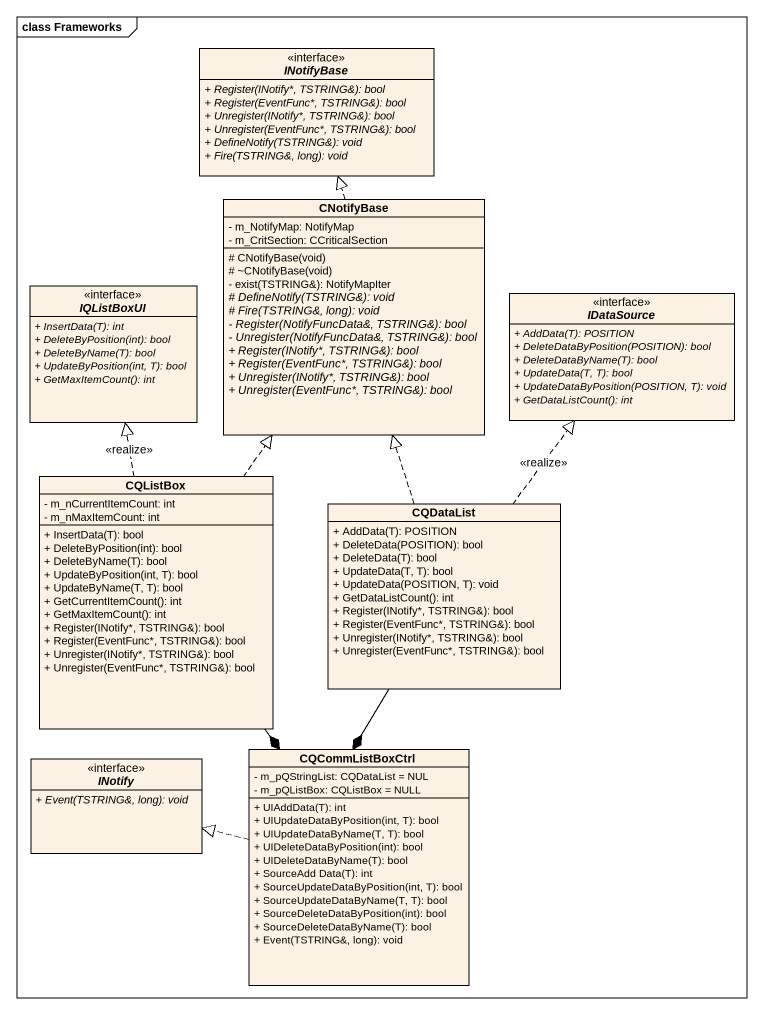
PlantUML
@startuml
mainframe class Frameworks
hide circle
hide empty members
skinparam classAttributeIconSize 0
interface INotifyBase <<interface>> {
  {abstract} + Register(INotify*, TSTRING&): bool
  {abstract} + Register(EventFunc*, TSTRING&): bool
  {abstract} + Unregister(INotify*, TSTRING&): bool
  {abstract} + Unregister(EventFunc*, TSTRING&): bool
  {abstract} + DefineNotify(TSTRING&): void
  {abstract} + Fire(TSTRING&, long): void
}
class CNotifyBase {
  - m_NotifyMap: NotifyMap
  - m_CritSection: CCriticalSection
  # CNotifyBase(void)
  # ~CNotifyBase(void)
  - exist(TSTRING&): NotifyMapIter
  {abstract} # DefineNotify(TSTRING&): void
  {abstract} # Fire(TSTRING&, long): void
  {abstract} - Register(NotifyFuncData&, TSTRING&): bool
  {abstract} - Unregister(NotifyFuncData&, TSTRING&): bool
  {abstract} + Register(INotify*, TSTRING&): bool
  {abstract} + Register(EventFunc*, TSTRING&): bool
  {abstract} + Unregister(INotify*, TSTRING&): bool
  {abstract} + Unregister(EventFunc*, TSTRING&): bool
}
interface IQListBoxUI <<interface>> {
  {abstract} + InsertData(T): int
  {abstract} + DeleteByPosition(int): bool
  {abstract} + DeleteByName(T): bool
  {abstract} + UpdateByPosition(int, T): bool
  {abstract} + GetMaxItemCount(): int
}
interface IDataSource <<interface>> {
  {abstract} + AddData(T): POSITION
  {abstract} + DeleteDataByPosition(POSITION): bool
  {abstract} + DeleteDataByName(T): bool
  {abstract} + UpdateData(T, T): bool
  {abstract} + UpdateDataByPosition(POSITION, T): void
  {abstract} + GetDataListCount(): int
}
class CQListBox {
  - m_nCurrentItemCount: int
  - m_nMaxItemCount: int
  + InsertData(T): bool
  + DeleteByPosition(int): bool
  + DeleteByName(T): bool
  + UpdateByPosition(int, T): bool
  + UpdateByName(T, T): bool
  + GetCurrentItemCount(): int
  + GetMaxItemCount(): int
  + Register(INotify*, TSTRING&): bool
  + Register(EventFunc*, TSTRING&): bool
  + Unregister(INotify*, TSTRING&): bool
  + Unregister(EventFunc*, TSTRING&): bool
}
class CQDataList {
  + AddData(T): POSITION
  + DeleteData(POSITION): bool
  + DeleteData(T): bool
  + UpdateData(T, T): bool
  + UpdateData(POSITION, T): void
  + GetDataListCount(): int
  + Register(INotify*, TSTRING&): bool
  + Register(EventFunc*, TSTRING&): bool
  + Unregister(INotify*, TSTRING&): bool
  + Unregister(EventFunc*, TSTRING&): bool
}
interface INotify <<interface>> {
  {abstract} + Event(TSTRING&, long): void
}
class CQCommListBoxCtrl {
  - m_pQStringList: CQDataList = NUL
  - m_pQListBox: CQListBox = NULL
  + UIAddData(T): int
  + UIUpdateDataByPosition(int, T): bool
  + UIUpdateDataByName(T, T): bool
  + UIDeleteDataByPosition(int): bool
  + UIDeleteDataByName(T): bool
  + SourceAdd Data(T): int
  + SourceUpdateDataByPosition(int, T): bool
  + SourceUpdateDataByName(T, T): bool
  + SourceDeleteDataByPosition(int): bool
  + SourceDeleteDataByName(T): bool
  + Event(TSTRING&, long): void
}
CNotifyBase .up.|> INotifyBase
CQListBox .up.|> CNotifyBase
CQListBox .up.|> IQListBoxUI : <<realize>>
CQListBox --* CQCommListBoxCtrl
CQDataList .up.|> CNotifyBase
CQDataList .up.|> IDataSource : <<realize>>
CQDataList --* CQCommListBoxCtrl
CQCommListBoxCtrl .left.|> INotify
@enduml
